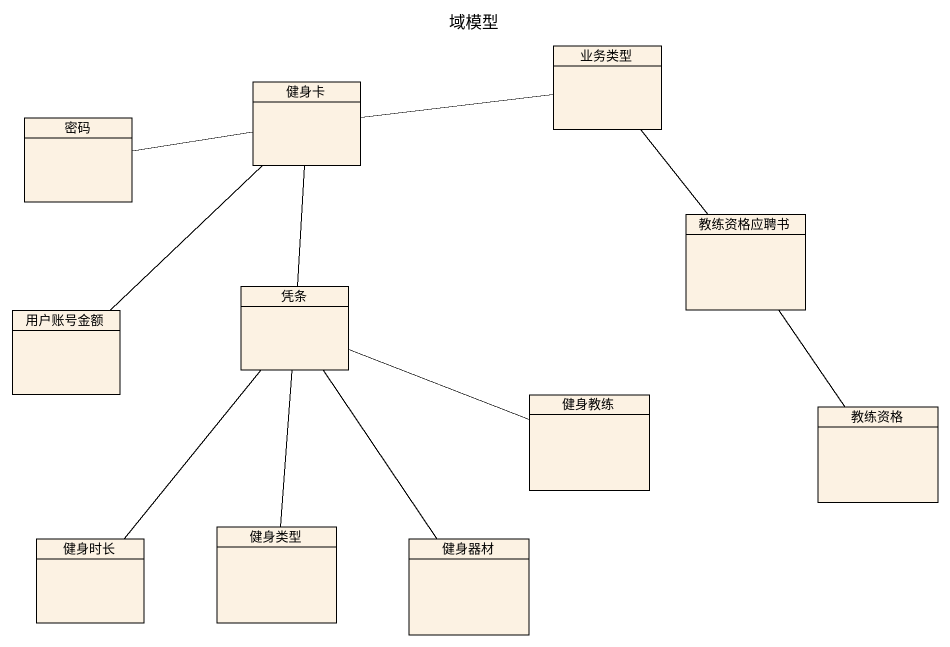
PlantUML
@startuml
title 域模型
hide circle
hide empty members
class 健身卡
class 业务类型
class 密码
class 教练资格应聘书
class 凭条
class 用户账号金额
class 健身教练
class 教练资格
class 健身时长
class 健身类型
class 健身器材
健身卡 -right- 业务类型
健身卡 -left- 密码
健身卡 -- 凭条
健身卡 -- 用户账号金额
业务类型 -- 教练资格应聘书
教练资格应聘书 -- 教练资格
凭条 -right- 健身教练
凭条 -- 健身时长
凭条 -- 健身类型
凭条 -- 健身器材
@enduml
